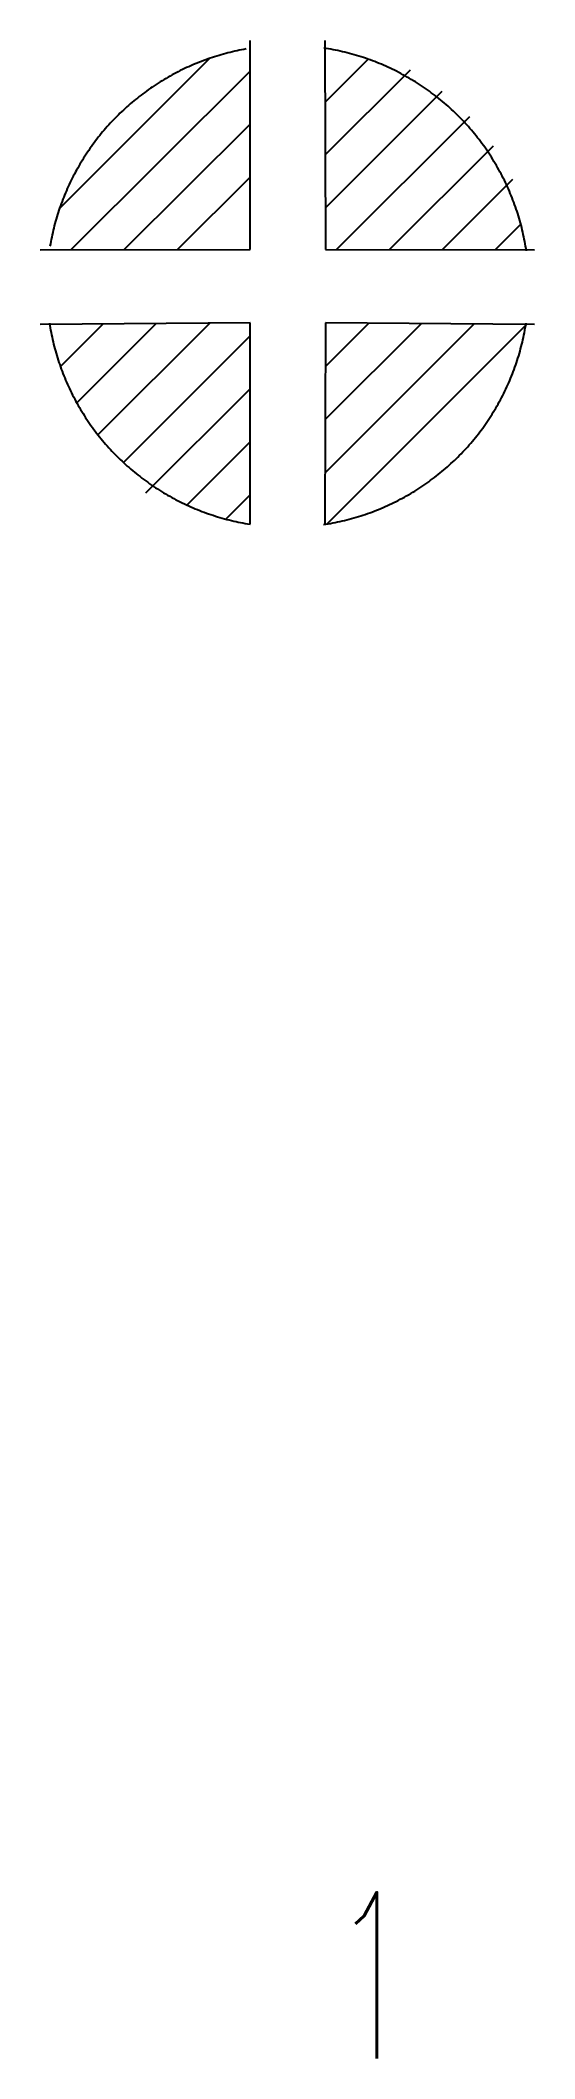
# Model space of a CAD drawing. Extents: x 752941.1 to 752945.5, y 2220403.5 to 2220421.7.
import ezdxf
from ezdxf.enums import TextEntityAlignment as Align

# ---------------------------------------------------------------- set-up
doc = ezdxf.new("R2010")
doc.units = 0
doc.header["$MEASUREMENT"] = 0
doc.layers.get('0').update_dxf_attribs({"linetype": 'CONTINUOUS'})
doc.styles.add('ROMANS', font='romans', dxfattribs={"width": 0.6, "height": 4})

# ---------------------------------------------------------------- blocks, each defined once
blk = doc.blocks.new('ASISTENCIA_MEDICA')
for p, q in [((-0.34, 0.331), (-0.34, 2.216)), ((0.335, 2.216), (0.34, 0.331)), ((-2.055, 0.701), (-0.701, 2.055)), ((0.336, 1.66), (0.723, 2.047)), ((-1.949, 0.33), (-0.34, 1.938)), ((0.338, 1.184), (1.104, 1.951)), ((0.339, 0.708), (1.39, 1.759)), ((-1.472, 0.33), (-0.34, 1.461)), ((0.438, 0.331), (1.638, 1.531)), ((0.915, 0.33), (1.851, 1.266)), ((-0.994, 0.33), (-0.34, 0.984)), ((1.392, 0.33), (2.026, 0.964)), ((1.869, 0.33), (2.098, 0.559)), ((-2.228, 0.329), (-0.34, 0.331)), ((0.34, 0.331), (2.222, 0.329)), ((-0.34, -0.331), (-2.228, -0.346)), ((-2.047, -0.723), (-1.665, -0.341)), ((-1.899, -1.052), (-1.184, -0.337)), ((-1.709, -1.339), (-0.703, -0.334)), ((-0.34, -2.144), (-0.34, -0.331)), ((0.34, -0.331), (0.335, -2.145)), ((0.336, -1.681), (1.676, -0.341)), ((0.338, -1.202), (1.202, -0.338)), ((0.339, -0.723), (0.729, -0.334)), ((2.222, -0.346), (0.34, -0.331)), ((0.352, -2.143), (2.149, -0.345)), ((-1.48, -1.588), (-0.34, -0.448)), ((-1.277, -1.862), (-0.34, -0.925)), ((-0.909, -1.972), (-0.34, -1.403)), ((-0.559, -2.098), (-0.34, -1.88))]:
    blk.add_line(p, q)
for points in [[(-0.376, 2.139, 0), (-0.396, 2.135, 0), (-0.417, 2.131, 0), (-0.437, 2.127, 0), (-0.457, 2.123, 0), (-0.478, 2.118, 0), (-0.498, 2.113, 0), (-0.518, 2.108, 0), (-0.539, 2.103, 0), (-0.559, 2.098, 0), (-0.579, 2.093, 0), (-0.599, 2.087, 0), (-0.619, 2.081, 0), (-0.639, 2.075, 0), (-0.659, 2.069, 0), (-0.679, 2.062, 0), (-0.699, 2.056, 0), (-0.718, 2.049, 0), (-0.738, 2.042, 0), (-0.757, 2.035, 0), (-0.777, 2.027, 0), (-0.796, 2.02, 0), (-0.816, 2.012, 0), (-0.835, 2.004, 0), (-0.854, 1.996, 0), (-0.873, 1.988, 0), (-0.892, 1.979, 0), (-0.911, 1.971, 0), (-0.93, 1.962, 0), (-0.949, 1.953, 0), (-0.968, 1.944, 0), (-0.986, 1.934, 0), (-1.005, 1.925, 0), (-1.023, 1.915, 0), (-1.042, 1.905, 0), (-1.06, 1.895, 0), (-1.078, 1.885, 0), (-1.096, 1.874, 0), (-1.114, 1.864, 0), (-1.132, 1.853, 0), (-1.15, 1.842, 0), (-1.167, 1.831, 0), (-1.185, 1.819, 0), (-1.202, 1.808, 0), (-1.22, 1.796, 0), (-1.237, 1.785, 0), (-1.254, 1.773, 0), (-1.271, 1.76, 0), (-1.288, 1.748, 0), (-1.304, 1.736, 0), (-1.321, 1.723, 0), (-1.338, 1.71, 0), (-1.354, 1.697, 0), (-1.37, 1.684, 0), (-1.386, 1.671, 0), (-1.402, 1.658, 0), (-1.418, 1.644, 0), (-1.434, 1.63, 0), (-1.449, 1.617, 0), (-1.465, 1.603, 0), (-1.48, 1.588, 0), (-1.495, 1.574, 0), (-1.511, 1.56, 0), (-1.525, 1.545, 0), (-1.54, 1.53, 0), (-1.555, 1.516, 0), (-1.569, 1.501, 0), (-1.584, 1.485, 0), (-1.598, 1.47, 0), (-1.612, 1.455, 0), (-1.626, 1.439, 0), (-1.64, 1.423, 0), (-1.653, 1.408, 0), (-1.667, 1.392, 0), (-1.68, 1.376, 0), (-1.693, 1.359, 0), (-1.706, 1.343, 0), (-1.719, 1.327, 0), (-1.731, 1.31, 0), (-1.744, 1.293, 0), (-1.756, 1.277, 0), (-1.768, 1.26, 0), (-1.781, 1.243, 0), (-1.792, 1.225, 0), (-1.804, 1.208, 0), (-1.816, 1.191, 0), (-1.827, 1.173, 0), (-1.838, 1.156, 0), (-1.849, 1.138, 0), (-1.86, 1.12, 0), (-1.871, 1.102, 0), (-1.881, 1.084, 0), (-1.891, 1.066, 0), (-1.902, 1.048, 0), (-1.912, 1.03, 0), (-1.921, 1.011, 0), (-1.931, 0.993, 0), (-1.94, 0.974, 0), (-1.95, 0.955, 0), (-1.959, 0.937, 0), (-1.968, 0.918, 0), (-1.976, 0.899, 0), (-1.985, 0.88, 0), (-1.993, 0.861, 0), (-2.002, 0.842, 0), (-2.01, 0.822, 0), (-2.017, 0.803, 0), (-2.025, 0.784, 0), (-2.032, 0.764, 0), (-2.04, 0.744, 0), (-2.047, 0.725, 0), (-2.054, 0.705, 0), (-2.06, 0.685, 0), (-2.067, 0.666, 0), (-2.073, 0.646, 0), (-2.079, 0.626, 0), (-2.085, 0.606, 0), (-2.091, 0.586, 0), (-2.096, 0.566, 0), (-2.102, 0.545, 0), (-2.107, 0.525, 0), (-2.112, 0.505, 0), (-2.116, 0.485, 0), (-2.121, 0.464, 0), (-2.125, 0.444, 0), (-2.13, 0.423, 0), (-2.134, 0.403, 0), (-2.137, 0.382, 0), (-2.141, 0.362, 0)], [(2.148, 0.318, 0), (2.145, 0.34, 0), (2.141, 0.361, 0), (2.137, 0.382, 0), (2.133, 0.404, 0), (2.129, 0.425, 0), (2.125, 0.446, 0), (2.12, 0.467, 0), (2.116, 0.488, 0), (2.111, 0.509, 0), (2.106, 0.53, 0), (2.1, 0.551, 0), (2.095, 0.572, 0), (2.089, 0.593, 0), (2.083, 0.614, 0), (2.077, 0.634, 0), (2.07, 0.655, 0), (2.064, 0.675, 0), (2.057, 0.696, 0), (2.05, 0.716, 0), (2.042, 0.737, 0), (2.035, 0.757, 0), (2.027, 0.777, 0), (2.02, 0.797, 0), (2.011, 0.817, 0), (2.003, 0.837, 0), (1.995, 0.857, 0), (1.986, 0.877, 0), (1.977, 0.897, 0), (1.968, 0.916, 0), (1.959, 0.936, 0), (1.95, 0.955, 0), (1.94, 0.975, 0), (1.93, 0.994, 0), (1.92, 1.013, 0), (1.91, 1.032, 0), (1.9, 1.051, 0), (1.889, 1.07, 0), (1.878, 1.089, 0), (1.868, 1.108, 0), (1.856, 1.126, 0), (1.845, 1.144, 0), (1.834, 1.163, 0), (1.822, 1.181, 0), (1.81, 1.199, 0), (1.798, 1.217, 0), (1.786, 1.235, 0), (1.774, 1.253, 0), (1.761, 1.27, 0), (1.748, 1.288, 0), (1.735, 1.305, 0), (1.722, 1.322, 0), (1.709, 1.339, 0), (1.696, 1.356, 0), (1.682, 1.373, 0), (1.668, 1.39, 0), (1.654, 1.406, 0), (1.64, 1.423, 0), (1.626, 1.439, 0), (1.612, 1.455, 0), (1.597, 1.471, 0), (1.582, 1.487, 0), (1.568, 1.502, 0), (1.553, 1.518, 0), (1.537, 1.533, 0), (1.522, 1.549, 0), (1.507, 1.564, 0), (1.491, 1.578, 0), (1.475, 1.593, 0), (1.459, 1.608, 0), (1.443, 1.622, 0), (1.427, 1.637, 0), (1.411, 1.651, 0), (1.394, 1.665, 0), (1.377, 1.678, 0), (1.361, 1.692, 0), (1.344, 1.706, 0), (1.327, 1.719, 0), (1.31, 1.732, 0), (1.292, 1.745, 0), (1.275, 1.758, 0), (1.257, 1.77, 0), (1.24, 1.783, 0), (1.222, 1.795, 0), (1.204, 1.807, 0), (1.186, 1.819, 0), (1.168, 1.831, 0), (1.149, 1.842, 0), (1.131, 1.853, 0), (1.112, 1.865, 0), (1.094, 1.876, 0), (1.075, 1.886, 0), (1.056, 1.897, 0), (1.037, 1.907, 0), (1.018, 1.918, 0), (0.999, 1.928, 0), (0.98, 1.938, 0), (0.961, 1.947, 0), (0.941, 1.957, 0), (0.922, 1.966, 0), (0.902, 1.975, 0), (0.882, 1.984, 0), (0.863, 1.993, 0), (0.843, 2.001, 0), (0.823, 2.009, 0), (0.803, 2.017, 0), (0.783, 2.025, 0), (0.762, 2.033, 0), (0.742, 2.04, 0), (0.722, 2.048, 0), (0.701, 2.055, 0), (0.681, 2.062, 0), (0.66, 2.068, 0), (0.64, 2.075, 0), (0.619, 2.081, 0), (0.598, 2.087, 0), (0.578, 2.093, 0), (0.557, 2.099, 0), (0.536, 2.104, 0), (0.515, 2.109, 0), (0.494, 2.114, 0), (0.473, 2.119, 0), (0.452, 2.124, 0), (0.43, 2.128, 0), (0.409, 2.132, 0), (0.388, 2.136, 0), (0.367, 2.14, 0), (0.345, 2.144, 0), (0.324, 2.147, 0)], [(-2.146, -0.333, 0), (-2.142, -0.354, 0), (-2.139, -0.375, 0), (-2.135, -0.396, 0), (-2.131, -0.417, 0), (-2.127, -0.438, 0), (-2.122, -0.459, 0), (-2.118, -0.48, 0), (-2.113, -0.501, 0), (-2.108, -0.521, 0), (-2.102, -0.542, 0), (-2.097, -0.563, 0), (-2.091, -0.583, 0), (-2.086, -0.604, 0), (-2.08, -0.624, 0), (-2.073, -0.645, 0), (-2.067, -0.665, 0), (-2.06, -0.686, 0), (-2.053, -0.706, 0), (-2.046, -0.726, 0), (-2.039, -0.746, 0), (-2.032, -0.766, 0), (-2.024, -0.786, 0), (-2.016, -0.806, 0), (-2.008, -0.826, 0), (-2, -0.845, 0), (-1.992, -0.865, 0), (-1.983, -0.885, 0), (-1.974, -0.904, 0), (-1.965, -0.923, 0), (-1.956, -0.943, 0), (-1.947, -0.962, 0), (-1.937, -0.981, 0), (-1.927, -1, 0), (-1.917, -1.019, 0), (-1.907, -1.038, 0), (-1.897, -1.056, 0), (-1.886, -1.075, 0), (-1.876, -1.094, 0), (-1.865, -1.112, 0), (-1.854, -1.13, 0), (-1.843, -1.148, 0), (-1.831, -1.167, 0), (-1.82, -1.185, 0), (-1.808, -1.202, 0), (-1.796, -1.22, 0), (-1.784, -1.238, 0), (-1.772, -1.255, 0), (-1.759, -1.273, 0), (-1.747, -1.29, 0), (-1.734, -1.307, 0), (-1.721, -1.324, 0), (-1.708, -1.341, 0), (-1.695, -1.358, 0), (-1.681, -1.374, 0), (-1.667, -1.391, 0), (-1.654, -1.407, 0), (-1.64, -1.423, 0), (-1.626, -1.439, 0), (-1.611, -1.455, 0), (-1.597, -1.471, 0), (-1.583, -1.487, 0), (-1.568, -1.502, 0), (-1.553, -1.517, 0), (-1.538, -1.533, 0), (-1.523, -1.548, 0), (-1.508, -1.563, 0), (-1.492, -1.577, 0), (-1.476, -1.592, 0), (-1.461, -1.606, 0), (-1.445, -1.621, 0), (-1.429, -1.635, 0), (-1.413, -1.649, 0), (-1.396, -1.663, 0), (-1.38, -1.676, 0), (-1.363, -1.69, 0), (-1.347, -1.703, 0), (-1.33, -1.716, 0), (-1.313, -1.729, 0), (-1.296, -1.742, 0), (-1.279, -1.755, 0), (-1.261, -1.767, 0), (-1.244, -1.78, 0), (-1.226, -1.792, 0), (-1.209, -1.804, 0), (-1.191, -1.816, 0), (-1.173, -1.827, 0), (-1.155, -1.839, 0), (-1.137, -1.85, 0), (-1.119, -1.861, 0), (-1.1, -1.872, 0), (-1.082, -1.883, 0), (-1.063, -1.893, 0), (-1.044, -1.904, 0), (-1.026, -1.914, 0), (-1.007, -1.924, 0), (-0.988, -1.934, 0), (-0.969, -1.943, 0), (-0.95, -1.953, 0), (-0.93, -1.962, 0), (-0.911, -1.971, 0), (-0.892, -1.98, 0), (-0.872, -1.988, 0), (-0.852, -1.997, 0), (-0.833, -2.005, 0), (-0.813, -2.013, 0), (-0.793, -2.021, 0), (-0.773, -2.029, 0), (-0.753, -2.036, 0), (-0.733, -2.044, 0), (-0.713, -2.051, 0), (-0.693, -2.058, 0), (-0.672, -2.064, 0), (-0.652, -2.071, 0), (-0.632, -2.077, 0), (-0.611, -2.083, 0), (-0.591, -2.089, 0), (-0.57, -2.095, 0), (-0.549, -2.101, 0), (-0.529, -2.106, 0), (-0.508, -2.111, 0), (-0.487, -2.116, 0), (-0.466, -2.121, 0), (-0.446, -2.125, 0), (-0.425, -2.129, 0), (-0.404, -2.133, 0), (-0.383, -2.137, 0), (-0.362, -2.141, 0), (-0.34, -2.144, 0)], [(0.322, -2.147, 0), (0.343, -2.144, 0), (0.364, -2.14, 0), (0.385, -2.137, 0), (0.407, -2.133, 0), (0.428, -2.129, 0), (0.449, -2.124, 0), (0.47, -2.12, 0), (0.491, -2.115, 0), (0.512, -2.11, 0), (0.532, -2.105, 0), (0.553, -2.1, 0), (0.574, -2.094, 0), (0.595, -2.088, 0), (0.615, -2.082, 0), (0.636, -2.076, 0), (0.657, -2.07, 0), (0.677, -2.063, 0), (0.697, -2.056, 0), (0.718, -2.049, 0), (0.738, -2.042, 0), (0.758, -2.035, 0), (0.778, -2.027, 0), (0.798, -2.019, 0), (0.818, -2.011, 0), (0.838, -2.003, 0), (0.858, -1.995, 0), (0.878, -1.986, 0), (0.897, -1.977, 0), (0.917, -1.968, 0), (0.936, -1.959, 0), (0.956, -1.95, 0), (0.975, -1.94, 0), (0.994, -1.93, 0), (1.013, -1.92, 0), (1.032, -1.91, 0), (1.051, -1.9, 0), (1.07, -1.889, 0), (1.088, -1.879, 0), (1.107, -1.868, 0), (1.125, -1.857, 0), (1.144, -1.846, 0), (1.162, -1.834, 0), (1.18, -1.823, 0), (1.198, -1.811, 0), (1.216, -1.799, 0), (1.234, -1.787, 0), (1.251, -1.774, 0), (1.269, -1.762, 0), (1.286, -1.749, 0), (1.303, -1.736, 0), (1.321, -1.723, 0), (1.338, -1.71, 0), (1.354, -1.697, 0), (1.371, -1.683, 0), (1.388, -1.67, 0), (1.404, -1.656, 0), (1.421, -1.642, 0), (1.437, -1.628, 0), (1.453, -1.614, 0), (1.469, -1.599, 0), (1.485, -1.584, 0), (1.5, -1.57, 0), (1.516, -1.555, 0), (1.531, -1.54, 0), (1.546, -1.524, 0), (1.561, -1.509, 0), (1.576, -1.493, 0), (1.591, -1.478, 0), (1.605, -1.462, 0), (1.62, -1.446, 0), (1.634, -1.43, 0), (1.648, -1.414, 0), (1.662, -1.397, 0), (1.676, -1.381, 0), (1.689, -1.364, 0), (1.703, -1.347, 0), (1.716, -1.33, 0), (1.729, -1.313, 0), (1.742, -1.296, 0), (1.755, -1.279, 0), (1.767, -1.261, 0), (1.78, -1.244, 0), (1.792, -1.226, 0), (1.804, -1.208, 0), (1.816, -1.19, 0), (1.828, -1.172, 0), (1.839, -1.154, 0), (1.85, -1.136, 0), (1.862, -1.117, 0), (1.873, -1.099, 0), (1.883, -1.08, 0), (1.894, -1.062, 0), (1.904, -1.043, 0), (1.915, -1.024, 0), (1.925, -1.005, 0), (1.935, -0.986, 0), (1.944, -0.967, 0), (1.954, -0.947, 0), (1.963, -0.928, 0), (1.972, -0.908, 0), (1.981, -0.889, 0), (1.99, -0.869, 0), (1.998, -0.849, 0), (2.006, -0.83, 0), (2.015, -0.81, 0), (2.023, -0.79, 0), (2.03, -0.77, 0), (2.038, -0.749, 0), (2.045, -0.729, 0), (2.052, -0.709, 0), (2.059, -0.689, 0), (2.066, -0.668, 0), (2.072, -0.648, 0), (2.079, -0.627, 0), (2.085, -0.607, 0), (2.091, -0.586, 0), (2.096, -0.565, 0), (2.102, -0.544, 0), (2.107, -0.523, 0), (2.112, -0.503, 0), (2.117, -0.482, 0), (2.122, -0.461, 0), (2.126, -0.44, 0), (2.131, -0.419, 0), (2.135, -0.397, 0), (2.138, -0.376, 0), (2.142, -0.355, 0), (2.145, -0.334, 0)]]:
    blk.add_polyline3d(points)

msp = doc.modelspace()

# ---------------------------------------------------------------- block references
msp.add_blockref('ASISTENCIA_MEDICA', (752943.308, 2220419.481))

# ---------------------------------------------------------------- texts
at = {"style": 'ROMANS', "width": 0.6}
msp.add_text('1', height=1.5, dxfattribs=at).set_placement((752944.072, 2220404.255), align=Align.MIDDLE_CENTER)

doc.saveas('drawing.dxf')
